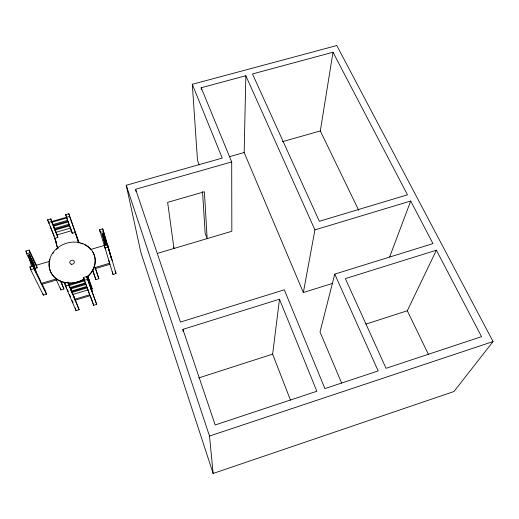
<?xml version="1.0" encoding="UTF-8"?>
<svg xmlns="http://www.w3.org/2000/svg" width="519" height="519" viewBox="0 0 519 519"><rect width="100%" height="100%" fill="white"/><g stroke="black" fill="none" stroke-linecap="round" stroke-linejoin="round"><path stroke-width="0.78" d="M332.698 283.361L303.349 292.534L244.157 152.521L245.844 75.722L201.197 87.75L201.281 89.365M290.458 400.11L272.637 354.133L279.482 299.204L182.896 329.364L183.239 331.771M358.668 210.227L320.314 130.944L333.003 52.244L252.481 73.938L319.334 221.282L407.467 194.833L333.003 52.244M303.349 292.534L314.936 229.878L245.844 75.722M314.936 229.878L410.698 201.015L432.943 243.599L334.761 274.116L320.015 331.959L341.619 383.061M389.691 256.892L410.698 201.015M365.876 324.109L407.311 310.764L436.388 250.203L481.541 336.656L386.052 368.315L345.362 278.632L436.388 250.203M493.05 341.56L453.976 391.514L213.14 473.464L140.831 252.299L126.247 185.277L222.236 158.087L192.296 84.305L336.792 45.536L493.05 341.56L209.501 436.044L213.14 473.464M198.758 377.923L272.637 354.133M74.347 297.426L67.924 282.141L64.628 283.121L65.413 286.001L76.027 310.647L79.115 309.713L75.274 299.632M93.615 305.321L96.683 304.387L86.686 276.562L83.41 277.535L93.615 305.321L92.836 302.596M71.998 292.463L87.153 287.928L87.919 289.959L72.848 294.481L71.778 291.659L86.926 287.124L87.153 287.928M90.721 289.427L92.239 288.966L87.743 276.056M90.008 295.739L75.119 300.222L74.541 298.127M69.053 285.463L84.493 280.857L85.285 282.965L69.929 287.552L69.053 285.463L68.826 284.646L84.26 280.046M65.413 286.001L68.716 285.015L79.115 309.713M84.221 280.396L87.503 279.417L96.683 304.387M61.021 281.363L63.915 288.999L60.859 289.913L55.994 279.021L41.131 283.426L40.43 280.682L33.235 265.942L29.953 266.902L30.66 269.724L43.349 295.142L46.425 294.221L45.73 291.535L41.955 283.802M92.492 269.958L95.827 279.592L98.844 278.69L95.373 268.083M112.221 271.839L113.019 274.46L116.016 273.565L107.459 244.326L104.267 245.26L105.104 248.004L108.302 247.07L107.459 244.326M70.318 288.181L85.603 283.614L86.615 286.494L71.401 291.042L70.318 288.181L71.181 290.231M70.539 288.999L85.836 284.425M93.524 268.018L109.658 263.237L108.847 260.564M41.624 284.431L56.448 280.033M95.431 268.595L109.97 264.281M157.296 253.428L231.837 231.279L231.701 161.934L201.197 87.75M30.861 262.355L26.644 253.746L25.95 250.982L29.2 250.041L36.466 265.203L49.616 261.349M90.585 249.47L104.254 245.468L105.052 248.088M30.66 269.724L33.949 268.758L46.425 294.221M35.273 268.44L37.154 267.888L36.466 265.203M31.49 266.539L28.564 254.965L29.492 254.699L30.556 256.905L33.093 266.889M102.885 233.485L103.56 235.769L102.658 236.035L101.984 233.745L102.885 233.485L106.557 245.493M78.298 242.652L75.274 232.408L72.238 233.291L71.505 230.721L57.142 234.867L57.849 237.449L54.793 238.331L57.518 248.329M113.019 274.46L99.551 229.774L102.717 228.853L107.887 246.447M26.644 253.746L29.901 252.805L37.154 267.888M103.541 231.539L100.368 232.46L99.551 229.774M54.385 228.483L69.027 224.273L67.983 221.224L53.262 225.447L54.385 228.483L54.177 227.737M55.014 230.066L69.611 225.869L70.435 228.133L55.916 232.317L54.813 229.32L69.397 225.129L69.611 225.869M55.235 239.421L47.599 219.816L50.771 218.908L52.153 222.664M72.238 233.291L65.666 214.658L68.819 213.757L79.128 242.976M48.319 222.463L51.491 221.555L57.849 237.449M78.979 242.808L69.572 216.384L51.686 221.496L52.821 224.578L67.6 220.348L66.536 217.253M51.894 222.255L66.75 217.999M53.47 226.193L68.19 221.97M229.379 156.712L244.157 152.521M282.42 141.681L320.314 130.944M231.701 161.934L135.608 189.266L180.437 322.085L284.289 289.81L324.913 388.582L378.156 370.929L334.761 274.116M29.953 266.902L30.997 269.004M25.95 250.982L26.644 252.403M28.564 254.965L29.369 256.62M407.311 310.764L428.447 354.451M60.412 281L63.915 288.999M64.628 283.121L66.776 288.116M67.392 289.544L68.313 291.684M69.54 294.545L70.454 296.686M72.128 300.579L73.075 302.778M68.826 284.646L69.929 287.552M71.778 291.659L72.848 294.481M55.527 240.128L56.389 242.256M279.482 299.204L316.837 391.261L215.164 424.97L182.896 329.364M47.599 219.816L49.123 223.553M50.343 226.55L54.3 236.275M52.795 223.987L55.403 230.514M55.981 231.967L57.577 235.963M199.244 164.86L197.505 160.365L192.296 84.305M83.41 277.535L84.227 279.696M88.022 289.803L89.631 294.753L74.704 299.242L73.938 296.446M90.325 295.927L92.557 301.85M88.262 278.048L92.239 288.966M65.666 214.658L66.73 217.578M70.441 227.802L71.239 229.988M173.521 247.109L173.995 248.465L167.637 202.358L204.402 191.751L207.152 238.61L205.148 233.258L202.546 191.615M92.804 270.444L95.827 279.592M95.081 267.557L98.844 278.69M126.247 185.277L209.501 436.044M108.108 247.193L112.227 260.707M110.884 256.808L111.468 258.734L108.419 248.27M115.212 270.95L116.016 273.565M106.278 244.871L104.027 237.358L103.132 237.618L105.389 245.13M101.984 233.745L105.409 245.078M104.261 241.426L104.916 243.632M105.149 241.166L105.798 243.379M102.717 228.853L108.912 250.1M109.36 251.618L110.683 256.165M88.632 279.066L92.356 292.015M87.873 276.692L91.993 291.023M68.819 213.757L69.572 216.384M86.686 276.562L87.503 279.417M55.708 231.571L55.916 232.317M52.614 223.825L52.821 224.578M75.274 307.903L76.027 310.647M50.771 218.908L51.491 221.555M67.924 282.141L68.716 285.015M55.442 240.193L57.752 248.633M60.327 287.909L60.859 289.913M43.006 293.793L43.349 295.142M36.427 273.331L34.105 264.236L33.073 262.101L35.402 271.236M34.676 269.757L32.347 260.603L31.302 258.436L33.949 268.758M29.2 250.041L29.901 252.805M29.492 254.699L32.418 266.266M135.77 190.058L136.088 191.647M92.35 251.378A23.361 20.046 -18.5 0 1 86.563 277.678M84.694 279.008A23.361 20.046 -18.5 0 1 78.46 281.986M77.727 282.219A23.361 20.046 -18.5 0 1 67.866 283.244M65.647 282.946A23.361 20.046 -18.5 0 1 49.98 259.474M52.711 253.726A23.361 20.046 -18.5 0 1 53.541 252.571M56.513 249.36A23.361 20.046 -18.5 0 1 58.219 247.946M80.795 243.372A23.361 20.046 -18.5 0 1 82.839 244.034M84.85 244.903A23.361 20.046 -18.5 0 1 90.974 249.587M83.235 279.384A23.381 20.059 -18.5 0 1 49.013 265.151A23.381 20.059 -18.5 0 1 81.71 243.249A23.381 20.059 -18.5 0 1 86.413 277.263M71.434 264.249A2.336 2.005 -18.5 0 0 74.327 261.582A2.336 2.005 -18.5 0 0 70.493 260.901A2.336 2.005 -18.5 0 0 71.434 264.249"/></g></svg>
